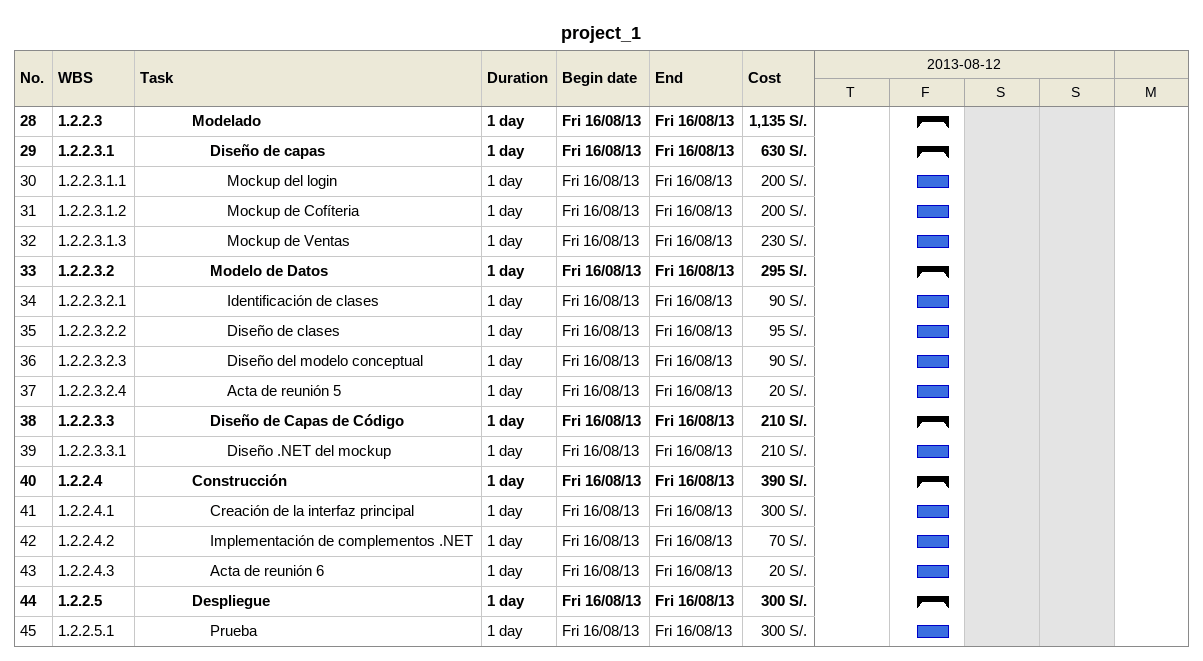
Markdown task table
project_1

| ID | WBS | Task | Duration | Start | Finish | Cost (S/.) |
|---|---|---|---|---|---|---|
| 28 | 1.2.2.3 | **Modelado** | 1d | 2013-08-16 | 2013-08-16 | 1135 |
| 29 | 1.2.2.3.1 | **Diseño de capas** | 1d | 2013-08-16 | 2013-08-16 | 630 |
| 30 | 1.2.2.3.1.1 | Mockup del login | 1d | 2013-08-16 | 2013-08-16 | 200 |
| 31 | 1.2.2.3.1.2 | Mockup de Cofíteria | 1d | 2013-08-16 | 2013-08-16 | 200 |
| 32 | 1.2.2.3.1.3 | Mockup de Ventas | 1d | 2013-08-16 | 2013-08-16 | 230 |
| 33 | 1.2.2.3.2 | **Modelo de Datos** | 1d | 2013-08-16 | 2013-08-16 | 295 |
| 34 | 1.2.2.3.2.1 | Identificación de clases | 1d | 2013-08-16 | 2013-08-16 | 90 |
| 35 | 1.2.2.3.2.2 | Diseño de clases | 1d | 2013-08-16 | 2013-08-16 | 95 |
| 36 | 1.2.2.3.2.3 | Diseño del modelo conceptual | 1d | 2013-08-16 | 2013-08-16 | 90 |
| 37 | 1.2.2.3.2.4 | Acta de reunión 5 | 1d | 2013-08-16 | 2013-08-16 | 20 |
| 38 | 1.2.2.3.3 | **Diseño de Capas de Código** | 1d | 2013-08-16 | 2013-08-16 | 210 |
| 39 | 1.2.2.3.3.1 | Diseño .NET del mockup | 1d | 2013-08-16 | 2013-08-16 | 210 |
| 40 | 1.2.2.4 | **Construcción** | 1d | 2013-08-16 | 2013-08-16 | 390 |
| 41 | 1.2.2.4.1 | Creación de la interfaz principal | 1d | 2013-08-16 | 2013-08-16 | 300 |
| 42 | 1.2.2.4.2 | Implementación de complementos .NET | 1d | 2013-08-16 | 2013-08-16 | 70 |
| 43 | 1.2.2.4.3 | Acta de reunión 6 | 1d | 2013-08-16 | 2013-08-16 | 20 |
| 44 | 1.2.2.5 | **Despliegue** | 1d | 2013-08-16 | 2013-08-16 | 300 |
| 45 | 1.2.2.5.1 | Prueba | 1d | 2013-08-16 | 2013-08-16 | 300 |
